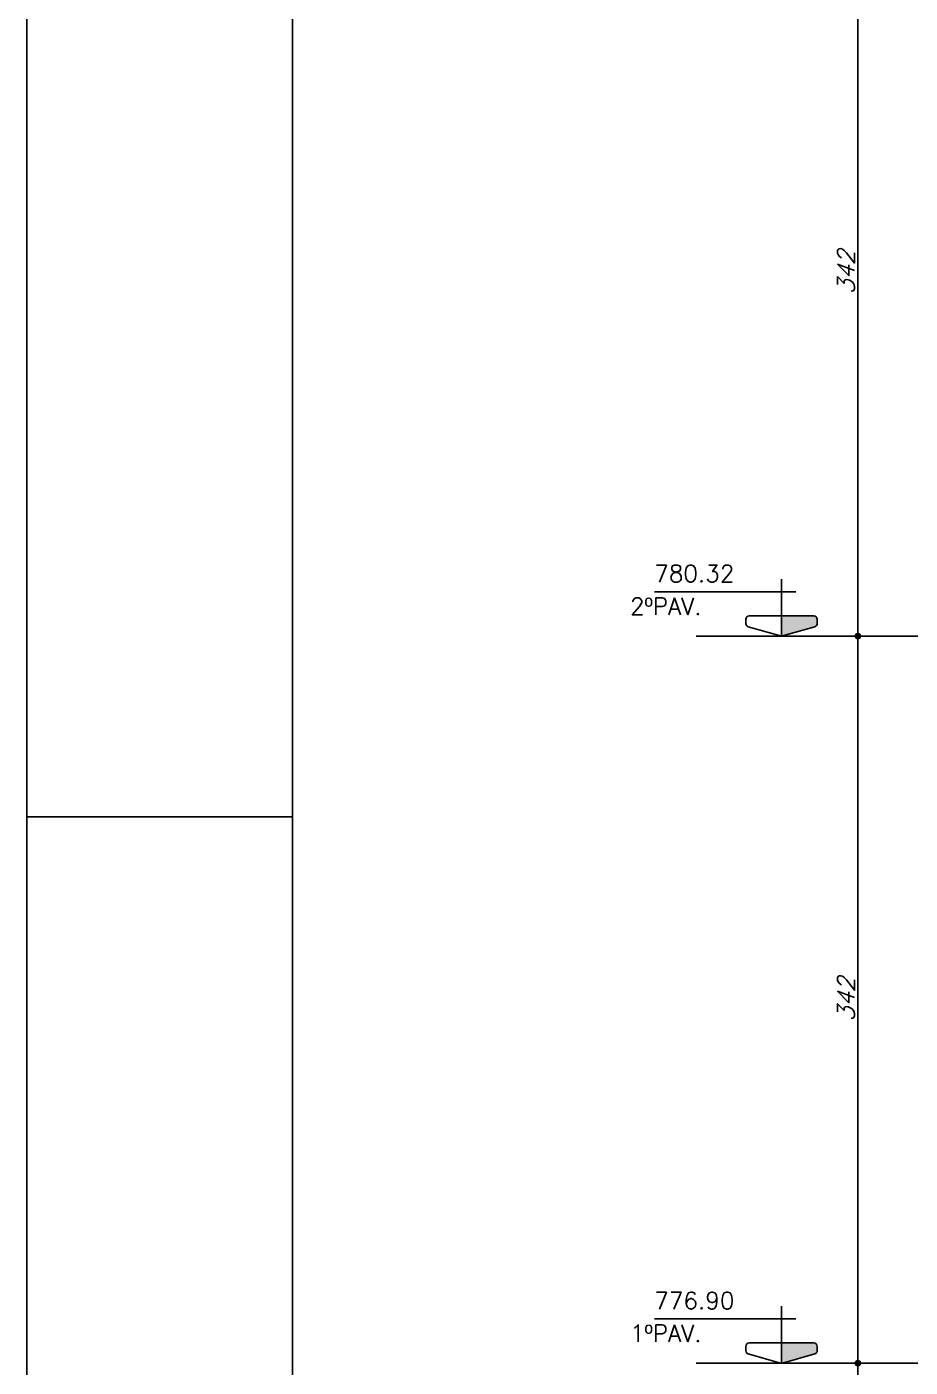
# Model space of a CAD drawing. Extents: x 0 to 6870, y 0 to 4205.
# Drawn here: x 0 to 416, y 2711 to 3342 of the extents above; entities that cross this region are included whole.
import ezdxf
from ezdxf.enums import TextEntityAlignment as Align

# ---------------------------------------------------------------- set-up
doc = ezdxf.new("R2010")
doc.units = 0
doc.header["$LTSCALE"] = 50
doc.header["$MEASUREMENT"] = 0
doc.layers.get('0').update_dxf_attribs({"linetype": 'CONTINUOUS'})
doc.layers.get('DEFPOINTS').update_dxf_attribs({"linetype": 'CONTINUOUS'})
for name, color, linetype in [('F-COTAS', 106, 'CONTINUOUS'), ('F-EIXOS-DET', 1, 'CONTINUOUS'), ('F-MARGEM', 1, 'CONTINUOUS'), ('F-NÍVEL-VISTA', 2, 'CONTINUOUS'), ('F-TEXTO', 6, 'CONTINUOUS')]:
    doc.layers.add(name, color=color, linetype=linetype)
doc.styles.add('CP-TEXT-INCL', font='romans.shx', dxfattribs={"oblique": 20})
doc.styles.add('MCP', font='romans.shx')
doc.dimstyles.new('CP-COTAS-50', dxfattribs={"dimscale": 0.64, "dimtxt": 12.5, "dimasz": 5, "dimexe": 5, "dimexo": 5, "dimgap": 2.5, "dimtad": 1, "dimdec": 1, "dimdsep": 46, "dimtxsty": 'CP-TEXT-INCL', "dimblk1": 'DOT', "dimblk2": 'DOT', "dimsah": 1, "dimcen": 9, "dimclrd": 256, "dimclre": 256, "dimclrt": 256, "dimadec": 0, "dimazin": 0, "dimtfac": 1, "dimtdec": 1, "dimtmove": 2, "dimatfit": 3, "dimldrblk": 'DOT', "dimfxl": 5, "dimtolj": 1, "dimarcsym": 0})

# ---------------------------------------------------------------- blocks, each defined once
blk = doc.blocks.new('A0-1L')
at = {"layer": 'F-MARGEM', "color": 2}
for p, q in [((0, 0), (0, 84.1)), ((0, 59.4), (2.5, 59.4)), ((0, 59.4), (2.5, 59.4))]:
    blk.add_line(p, q, dxfattribs=at)
blk.add_lwpolyline([(0, 84.1), (137.4, 84.1), (137.4, 0), (0, 0)], close=True, dxfattribs=at)
at = {"layer": 'F-MARGEM', "color": 7}
blk.add_lwpolyline([(2.5, 83.1), (136.4, 83.1), (136.4, 1), (2.5, 1)], close=True, dxfattribs=at)
blk = doc.blocks.new('Nível - Vista')
at = {"layer": 'F-NÍVEL-VISTA'}
blk.add_hatch(color=71, dxfattribs=at).paths.add_polyline_path([(0, 0.238), (-0.38, 0.238, 0.414214), (-0.42, 0.198), (-0.42, 0.148, 0.331206), (-0.391, 0.11), (-0.011, 0.002, 0.072993), (0, 0)])
at = {"layer": 'F-NÍVEL-VISTA', "color": 2}
for p, q in [((0, 0.67), (0, 0)), ((-0.168, 0.521), (1.493, 0.521))]:
    blk.add_line(p, q, dxfattribs=at)
blk.add_lwpolyline([(-0.011, 0.002, 0.146769), (0.011, 0.002), (0.391, 0.11, 0.331206), (0.42, 0.148), (0.42, 0.198, 0.414214), (0.38, 0.238), (-0.38, 0.238, 0.414214), (-0.42, 0.198), (-0.42, 0.148, 0.331206), (-0.391, 0.11), (-0.011, 0.002, 0.146769), (0.011, 0.002)], format="xyb", dxfattribs=at)
at = {"layer": 'F-TEXTO', "color": 3, "style": 'MCP'}
for tag, p in [('NÍVEL', (1.026, 0.636)), ('NÍVEL_DETALHE', (1.02, 0.186))]:
    blk.add_attdef(tag, text='', height=0.2, dxfattribs=at).set_placement(p, align=Align.CENTER)
blk = doc.blocks.new('_DOT')
at = {"color": 0, "linetype": 'ByBlock'}
blk.add_line((-0.5, 0), (-1, 0), dxfattribs=at)
at = {"color": 0, "linetype": 'ByBlock', "const_width": 0.5}
blk.add_lwpolyline([(-0.25, 0, 1), (0.25, 0, 1)], format="xyb", close=True, dxfattribs=at)
blk = doc.blocks.new('*D527')
at = {"layer": 'DEFPOINTS', "color": 0, "linetype": 'Continuous', "transparency": 16777216}
for p in [(391.2, 3055), (391.2, 3055), (391.2, 2713)]:
    blk.add_point(p, dxfattribs=at)
at = {"layer": 'F-COTAS', "linetype": 'Continuous', "lineweight": -2, "transparency": 16777216}
blk.add_line((391.2, 2716.2), (391.2, 3051.8), dxfattribs=at)
at = {"layer": 'F-COTAS', "linetype": 'Continuous', "lineweight": -2, "transparency": 16777216, "xscale": 3.2, "yscale": 3.2, "zscale": 3.2}
for p, rotation in [((391.2, 3055), 90), ((391.2, 2713), 270)]:
    blk.add_blockref('_DOT', p, dxfattribs=dict(at, rotation=rotation))
at = {"layer": 'F-COTAS', "linetype": 'Continuous', "transparency": 16777216, "insert": (385.6, 2884), "char_height": 8, "attachment_point": 5, "rotation": 90, "style": 'CP-TEXT-INCL'}
blk.add_mtext('\\A1;342', dxfattribs=at)
blk = doc.blocks.new('*D528')
at = {"layer": 'DEFPOINTS', "color": 0, "linetype": 'Continuous', "transparency": 16777216}
for p in [(391.2, 2713), (391.2, 2713), (391.2, 2373)]:
    blk.add_point(p, dxfattribs=at)
at = {"layer": 'F-COTAS', "linetype": 'Continuous', "lineweight": -2, "transparency": 16777216}
blk.add_line((391.2, 2376.2), (391.2, 2709.8), dxfattribs=at)
at = {"layer": 'F-COTAS', "linetype": 'Continuous', "lineweight": -2, "transparency": 16777216, "xscale": 3.2, "yscale": 3.2, "zscale": 3.2}
for p, rotation in [((391.2, 2713), 90), ((391.2, 2373), 270)]:
    blk.add_blockref('_DOT', p, dxfattribs=dict(at, rotation=rotation))
at = {"layer": 'F-COTAS', "linetype": 'Continuous', "transparency": 16777216, "insert": (385.6, 2543), "char_height": 8, "attachment_point": 5, "rotation": 90, "style": 'CP-TEXT-INCL'}
blk.add_mtext('\\A1;340', dxfattribs=at)
blk = doc.blocks.new('*D529')
at = {"layer": 'DEFPOINTS', "color": 0, "linetype": 'Continuous', "transparency": 16777216}
for p in [(391.2, 3397), (391.2, 3397), (391.2, 3055)]:
    blk.add_point(p, dxfattribs=at)
at = {"layer": 'F-COTAS', "linetype": 'Continuous', "lineweight": -2, "transparency": 16777216}
blk.add_line((391.2, 3058.2), (391.2, 3393.8), dxfattribs=at)
at = {"layer": 'F-COTAS', "linetype": 'Continuous', "lineweight": -2, "transparency": 16777216, "xscale": 3.2, "yscale": 3.2, "zscale": 3.2}
for p, rotation in [((391.2, 3397), 90), ((391.2, 3055), 270)]:
    blk.add_blockref('_DOT', p, dxfattribs=dict(at, rotation=rotation))
at = {"layer": 'F-COTAS', "linetype": 'Continuous', "transparency": 16777216, "insert": (385.6, 3226), "char_height": 8, "attachment_point": 5, "rotation": 90, "style": 'CP-TEXT-INCL'}
blk.add_mtext('\\A1;342', dxfattribs=at)

msp = doc.modelspace()

# ---------------------------------------------------------------- linework, layer by layer
at = {"layer": 'F-EIXOS-DET'}
for points in [[(425, 3055), (315, 3055)], [(425, 2713), (315, 2713)]]:
    msp.add_lwpolyline(points, dxfattribs=at)

# ---------------------------------------------------------------- block references
at = {"layer": 'F-MARGEM', "xscale": 50, "yscale": 50, "zscale": 50}
msp.add_blockref('A0-1L', (0, 0), dxfattribs=at)
at = {"layer": 'F-NÍVEL-VISTA', "linetype": 'Continuous'}
ref = msp.add_blockref('Nível - Vista', (355.25, 3055), dxfattribs=dict(at, xscale=-40, yscale=40, zscale=40))
ref.add_attrib('NÍVEL', '780.32', dxfattribs={"layer": 'F-TEXTO', "color": 3, "height": 8, "style": 'MCP'}).set_placement((314.2, 3080.43), align=Align.CENTER)
ref = msp.add_blockref('Nível - Vista', (355.25, 2713), dxfattribs=dict(at, xscale=-40, yscale=40, zscale=40))
ref.add_attrib('NÍVEL', '776.90', dxfattribs={"layer": 'F-TEXTO', "color": 3, "height": 8, "style": 'MCP'}).set_placement((314.2, 2738.43), align=Align.CENTER)

# ---------------------------------------------------------------- texts
at = {"layer": 'F-TEXTO', "color": 3, "style": 'MCP'}
for s, p in [('2ºPAV.', (300.78, 3065.07)), ('1ºPAV.', (300.78, 2723.07))]:
    msp.add_text(s, height=8, dxfattribs=at).set_placement(p, align=Align.CENTER)

# ---------------------------------------------------------------- dimensions: what is measured, and where the dimension line sits
at = {"layer": 'F-COTAS', "linetype": 'Continuous'}
for base, p1, p2, picture, middle in [((391.2, 3397), (391.2, 3055), (391.2, 3397), '*D529', (385.6, 3226)), ((391.2, 3055), (391.2, 2713), (391.2, 3055), '*D527', (385.6, 2884)), ((391.2, 2713), (391.2, 2373), (391.2, 2713), '*D528', (385.6, 2543))]:
    dim = msp.add_linear_dim(base=base, p1=p1, p2=p2, angle=90, dimstyle='CP-COTAS-50', dxfattribs=at)
    dim.commit()
    dim.dimension.update_dxf_attribs({"geometry": picture, "text_midpoint": middle})

doc.saveas('drawing.dxf')
